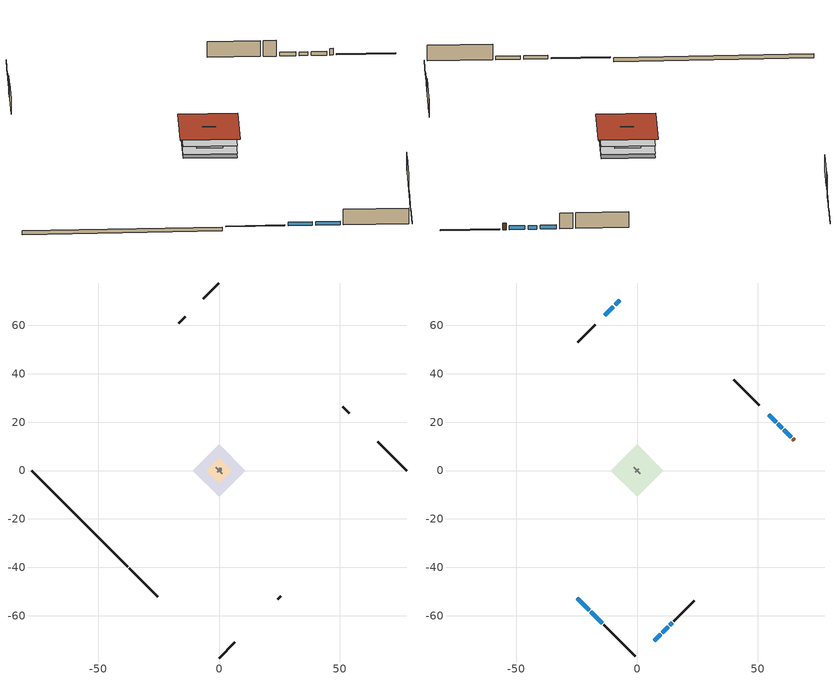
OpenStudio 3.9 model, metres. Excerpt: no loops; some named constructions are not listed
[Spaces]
garage 1
 floor foundation (Slab1 construction): -5.17,0 0,5.17 5.17,0 0,-5.17 z0
 wall outside (Wall1 construction): -13.98,63.52 -16.57,60.94 z0.3:5.18
 wall outside (Wall2 construction): 53.75,23.75 51.17,26.34 z0.3:5.18
 wall outside (Wall9 construction): 24.25,-53.25 25.54,-51.96 z0.3:5.18
 wall to conditioned space 1 (Wall5 construction Reversed): -1.29,1.29 1.29,-1.29 z0.3:5.18
 wall to conditioned space 1 (Wall6 construction Reversed): -0.65,-0.65 0.65,0.65 z0.3:5.18
crawlspace - vented 1
 floor foundation (Slab2 construction): -10.79,0 0,10.79 10.79,0 0,-10.79 z-0.91
 wall outside (RimJoist1 construction): -37.06,-40.44 -25.27,-52.23 z0.3:0.61
 wall outside (RimJoist2 construction): 0,77.5 -6.55,70.95 z0.3:0.61
 wall outside (RimJoist3 construction): 77.5,0 65.71,11.79 z0.3:0.61
 wall outside (RimJoist4 construction): 0,-77.5 6.55,-70.95 z0.3:0.61
 wall foundation (FoundationWall1 construction): -77.5,0 -37.72,-39.79 z-0.91:0.3
furnace airloop ret air space
 floor adiabatic (AdiabaticConst): 0,0 0,1 1,1 1,0 z0
 wall adiabatic (AdiabaticConst): 0,1 0,0 1,0 1,1 0,1 z0:1
 ceiling adiabatic (AdiabaticConst): 1,0 1,1 0,1 0,0 z1
conditioned space 1
 floor to crawlspace - vented 1 (Floor1 construction): -10.79,0 0,10.79 10.79,0 0,-10.79 z0.3
 floor to garage 1 (Floor2 construction): -5.17,0 0,5.17 5.17,0 0,-5.17 z0.3
 floor adiabatic (AdiabaticFloorConstruction): -10.79,0 0,10.79 10.79,0 0,-10.79 z2.74
 wall outside (Wall3 construction): -13.65,-63.86 -0.66,-76.85 z0.3:5.18
 wall outside (Wall4 construction): -17.23,60.28 -24.44,53.06 z0.3:5.18
 wall outside (Wall7 construction): 50.51,26.99 39.99,37.52 z0.3:5.18
 wall outside (Wall8 construction): 15.28,-62.23 23.59,-53.91 z0.3:5.18
 wall outside (AdiabaticWallConstruction): -24.62,-52.89 -19.79,-57.72 / -19.13,-58.37 -14.3,-63.2 / -7.21,70.3 -9.08,68.43 / 63.76,13.75 60.71,16.8 z0.3:1.46; -9.73,67.77 -13.33,64.18 z0.3:1.43; 60.05,17.45 58.27,19.23 z0.3:1.4; 57.62,19.89 54.41,23.09 z0.3:1.49; 10.41,-67.09 12.96,-64.54 / 7.21,-70.3 9.76,-67.75 z0.3:1.52; 13.62,-63.88 14.62,-62.88 z0.3:1.25
 wall outside (AdiabaticWallConstruction 1): 65.06,12.45 64.41,13.09 z0.3:2.34
 window (WindowConstruction): -24.61,-52.89 -19.79,-57.72 z0.3:1.46
 window (WindowConstruction 1): -19.13,-58.37 -14.3,-63.2 z0.3:1.46
 window (WindowConstruction 2): -7.21,70.3 -9.07,68.43 z0.3:1.46
 window (WindowConstruction 3): -9.73,67.77 -13.33,64.18 z0.3:1.43
 window (WindowConstruction 4): 63.75,13.75 60.71,16.8 z0.3:1.46
 window (WindowConstruction 5): 60.05,17.45 58.27,19.23 z0.3:1.4
 window (WindowConstruction 6): 57.62,19.89 54.41,23.09 z0.3:1.49
 window (WindowConstruction 7): 10.41,-67.09 12.96,-64.54 z0.3:1.52
 window (WindowConstruction 8): 13.62,-63.88 14.62,-62.88 z0.3:1.25
 window (WindowConstruction 9): 7.21,-70.3 9.76,-67.75 z0.3:1.52
 door (Door): 65.06,12.45 64.41,13.09 z0.3:2.34
 ceiling adiabatic (AdiabaticFloorConstruction): 0,-10.79 10.79,0 0,10.79 -10.79,0 z2.74
 roof outside (Roof1 construction): 0,11.96 -11.96,0 0,-11.96 11.96,0 z5.18
[Material] Roughness=Rough
Name | Thickness {m} | Conductivity {W/m-K} | Density {kg/m3} | Specific Heat {J/kg-K} | Thermal Absorptance | Solar Absorptance | Visible Absorptance
osb sheathing 0.75 in. | 0.01905 | 0.115458 | 512.64 | 1214.23 | 0.9 | 0.7 | 0.7
gypsum board | 0.0127 | 0.160291 | 801 | 837.4 | 0.9 | 0.6 | 0.6
osb sheathing 0.5 in. | 0.0127 | 0.115458 | 512.64 | 1214.23 | 0.9 | 0.7 | 0.7
wall rigid ins 1; wall rigid ins 2 | 0.051816 | 0.029427 | 32.04 | 1214.23
wall stud and cavity 2 | 0.1397 | 0.250644 | 139.0536 | 1170.24 | 0.9 | 0.7 | 0.7
floor stud and cavity | 0.1397 | 0.0972396 | 92.3553 | 1139.71 | 0.9 | 0.7 | 0.7
floor rigid ins | 0.051816 | 0.029427 | 32.04 | 1214.23 | 0.9 | 0.7 | 0.7
floor covering | 0.0127 | 0.0433444 | 54.468 | 1339.84 | 0.9 | 0.6 | 0.6
[Construction]
Wall5 construction: wall rigid ins 1, osb sheathing 0.5 in., wall stud and cavity 2, gypsum board
Wall6 construction: wall rigid ins 2, osb sheathing 0.5 in., wall stud and cavity 2, gypsum board
Floor1 construction Reversed: floor covering, osb sheathing 0.75 in., floor rigid ins, floor stud and cavity
[Schedule:Ruleset]
Name | Default Day Schedule
cooling season schedule | cooling season schedule default day
natural vent schedule | natural vent schedule default day
[Schedule:Day]
cooling season schedule default day; cooling season schedule day; cooling season schedule day 2; natural vent schedule default day: 24, 0, 0
cooling season schedule day 1; natural vent schedule day: 24, 0, 1
[Schedule:Rule] Apply Monday=Yes; Apply Wednesday=Yes; Apply Friday=Yes; Date Specification Type=DateRange; Start Day=1
Name | Schedule Ruleset | Rule Order | Day Schedule | Apply Sunday | Apply Tuesday | Apply Thursday | Apply Saturday | Start Month | End Month | End Day
cooling season schedule allday rule | cooling season schedule | 2 | cooling season schedule day | Yes | Yes | Yes | Yes | 1 | 5 | 31
cooling season schedule allday rule 1 | cooling season schedule | 1 | cooling season schedule day 1 | Yes | Yes | Yes | Yes | 6 | 9 | 30
cooling season schedule allday rule 2 | cooling season schedule | 0 | cooling season schedule day 2 | Yes | Yes | Yes | Yes | 10 | 12 | 31
natural vent schedule rule | natural vent schedule | 0 | natural vent schedule day | No | No | No | No | 1 | 12 | 31
